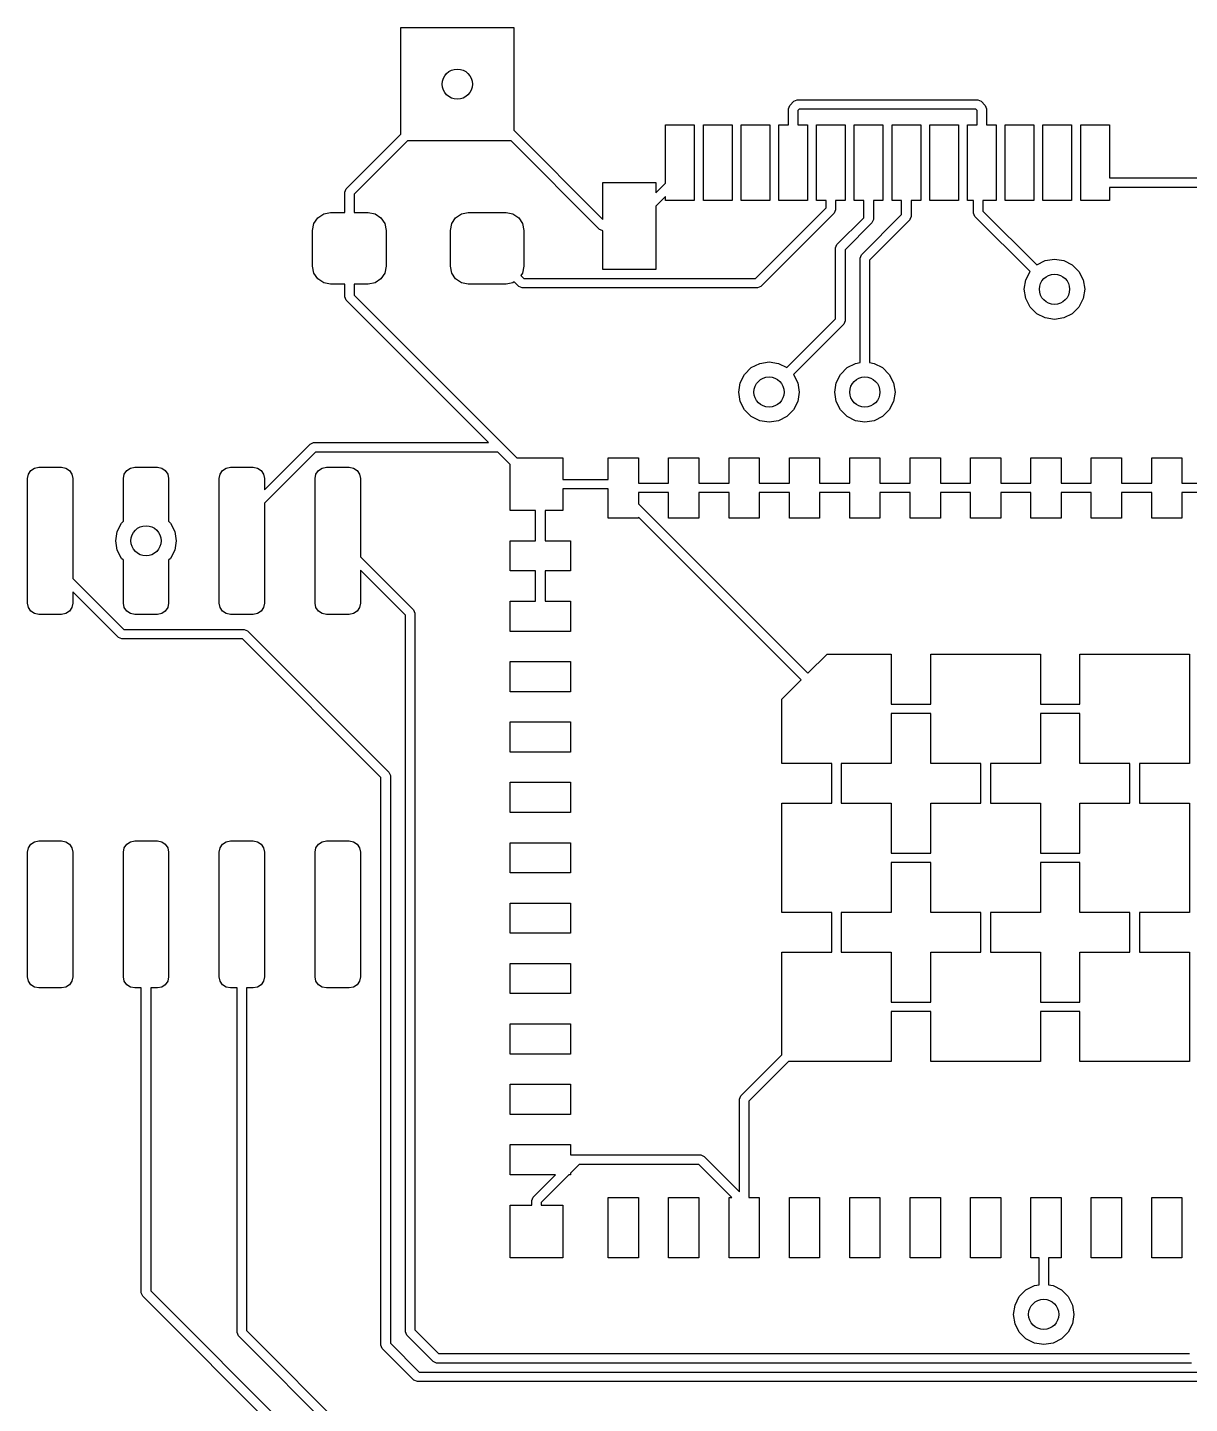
# Model space of a CAD drawing. Extents: x 2.51 to 3.46, y -4.56 to -3.41.
# Drawn here: x 2.513 to 3.119, y -4.128 to -3.41 of the extents above; entities that cross this region are included whole.
import ezdxf

# ---------------------------------------------------------------- set-up
doc = ezdxf.new("R2010")
doc.units = 0
doc.header["$MEASUREMENT"] = 0
doc.layers.add('BLACK', color=7, linetype='CONTINUOUS')

msp = doc.modelspace()

# ---------------------------------------------------------------- linework, layer by layer
at = {"layer": 'BLACK', "linetype": 'CONTINUOUS'}
for p, q in [((2.70787, -3.46597), (2.70787, -3.41039)), ((2.70787, -3.41039), (2.76693, -3.41039)), ((2.76693, -3.41039), (2.76693, -3.464)), ((2.91014, -3.45272), (2.91086, -3.45098)), ((2.91086, -3.45098), (2.91302, -3.44881)), ((2.91302, -3.44881), (2.91476, -3.44809)), ((2.91476, -3.44809), (3.00886, -3.44809)), ((3.00886, -3.44809), (3.0106, -3.44881)), ((3.0106, -3.44881), (3.01276, -3.45098)), ((3.01276, -3.45098), (3.01348, -3.45272)), ((2.91014, -3.46118), (2.91014, -3.45272)), ((2.91578, -3.45301), (2.91506, -3.45374)), ((2.91506, -3.45374), (2.91506, -3.46118)), ((3.00784, -3.45301), (2.91578, -3.45301)), ((3.00856, -3.45374), (3.00784, -3.45301)), ((3.00856, -3.46118), (3.00856, -3.45374)), ((3.01348, -3.45272), (3.01348, -3.46118)), ((2.67936, -3.49448), (2.70787, -3.46597)), ((2.76693, -3.464), (2.81339, -3.51046)), ((2.84606, -3.49156), (2.84606, -3.46118)), ((2.84606, -3.46118), (2.86102, -3.46118)), ((2.86102, -3.46118), (2.86102, -3.50055)), ((2.86575, -3.50055), (2.86575, -3.46118)), ((2.86575, -3.46118), (2.88071, -3.46118)), ((2.88071, -3.46118), (2.88071, -3.50055)), ((2.88543, -3.50055), (2.88543, -3.46118)), ((2.88543, -3.46118), (2.90039, -3.46118)), ((2.90039, -3.46118), (2.90039, -3.50055)), ((2.90512, -3.50055), (2.90512, -3.46118)), ((2.90512, -3.46118), (2.91014, -3.46118)), ((2.91506, -3.46118), (2.92008, -3.46118)), ((2.92008, -3.46118), (2.92008, -3.50055)), ((2.9248, -3.50055), (2.9248, -3.46118)), ((2.9248, -3.46118), (2.93976, -3.46118)), ((2.93976, -3.46118), (2.93976, -3.50055)), ((2.94449, -3.50055), (2.94449, -3.46118)), ((2.94449, -3.46118), (2.95945, -3.46118)), ((2.95945, -3.46118), (2.95945, -3.50055)), ((2.96417, -3.50055), (2.96417, -3.46118)), ((2.96417, -3.46118), (2.97913, -3.46118)), ((2.97913, -3.46118), (2.97913, -3.50055)), ((2.98386, -3.50055), (2.98386, -3.46118)), ((2.98386, -3.46118), (2.99882, -3.46118)), ((2.99882, -3.46118), (2.99882, -3.50055)), ((3.00354, -3.50055), (3.00354, -3.46118)), ((3.00354, -3.46118), (3.00856, -3.46118)), ((3.01348, -3.46118), (3.0185, -3.46118)), ((3.0185, -3.46118), (3.0185, -3.50055)), ((3.02323, -3.50055), (3.02323, -3.46118)), ((3.02323, -3.46118), (3.03819, -3.46118)), ((3.03819, -3.46118), (3.03819, -3.50055)), ((3.04291, -3.50055), (3.04291, -3.46118)), ((3.04291, -3.46118), (3.05787, -3.46118)), ((3.05787, -3.46118), (3.05787, -3.50055)), ((3.0626, -3.50055), (3.0626, -3.46118)), ((3.0626, -3.46118), (3.07756, -3.46118)), ((3.07756, -3.46118), (3.07756, -3.48884)), ((2.71135, -3.46945), (2.68356, -3.49724)), ((2.76542, -3.46945), (2.71135, -3.46945)), ((2.81165, -3.51568), (2.76542, -3.46945)), ((2.67864, -3.49622), (2.67936, -3.49448)), ((2.81339, -3.51046), (2.81339, -3.4913)), ((2.81339, -3.4913), (2.84094, -3.4913)), ((2.84094, -3.4913), (2.84094, -3.49668)), ((2.84094, -3.49668), (2.84606, -3.49156)), ((3.07756, -3.48884), (3.13382, -3.48884)), ((3.13484, -3.49376), (3.07756, -3.49376)), ((3.07756, -3.49376), (3.07756, -3.50055)), ((2.67864, -3.50685), (2.67864, -3.49622)), ((2.68356, -3.49724), (2.68356, -3.50685)), ((2.84606, -3.49852), (2.84094, -3.50364)), ((2.84606, -3.50055), (2.84606, -3.49852)), ((2.86102, -3.50055), (2.84606, -3.50055)), ((2.88071, -3.50055), (2.86575, -3.50055)), ((2.90039, -3.50055), (2.88543, -3.50055)), ((2.92008, -3.50055), (2.90512, -3.50055)), ((2.92982, -3.50055), (2.9248, -3.50055)), ((2.92982, -3.50445), (2.92982, -3.50055)), ((2.93976, -3.50055), (2.93474, -3.50055)), ((2.93474, -3.50055), (2.93474, -3.50547)), ((2.94951, -3.50055), (2.94449, -3.50055)), ((2.94951, -3.50959), (2.94951, -3.50055)), ((2.95945, -3.50055), (2.95443, -3.50055)), ((2.95443, -3.50055), (2.95443, -3.51061)), ((2.96919, -3.50055), (2.96417, -3.50055)), ((2.96919, -3.508), (2.96919, -3.50055)), ((2.97913, -3.50055), (2.97411, -3.50055)), ((2.97411, -3.50055), (2.97411, -3.50902)), ((2.99882, -3.50055), (2.98386, -3.50055)), ((3.00669, -3.50055), (3.00354, -3.50055)), ((3.00669, -3.50715), (3.00669, -3.50055)), ((3.0185, -3.50055), (3.01161, -3.50055)), ((3.01161, -3.50055), (3.01161, -3.50613)), ((3.03819, -3.50055), (3.02323, -3.50055)), ((3.05787, -3.50055), (3.04291, -3.50055)), ((3.07756, -3.50055), (3.0626, -3.50055)), ((2.66465, -3.50959), (2.66768, -3.50756)), ((2.66768, -3.50756), (2.67126, -3.50685)), ((2.67126, -3.50685), (2.67864, -3.50685)), ((2.68356, -3.50685), (2.69094, -3.50685)), ((2.69094, -3.50685), (2.69452, -3.50756)), ((2.69452, -3.50756), (2.69756, -3.50959)), ((2.7365, -3.50959), (2.73953, -3.50756)), ((2.73953, -3.50756), (2.74311, -3.50685)), ((2.74311, -3.50685), (2.7628, -3.50685)), ((2.7628, -3.50685), (2.76637, -3.50756)), ((2.76637, -3.50756), (2.76941, -3.50959)), ((2.84094, -3.50364), (2.84094, -3.53657)), ((2.89298, -3.5413), (2.92982, -3.50445)), ((2.93402, -3.50721), (2.89574, -3.5455)), ((2.93474, -3.50547), (2.93402, -3.50721)), ((2.93474, -3.50547), (2.93474, -3.50547)), ((2.94826, -3.52893), (2.96919, -3.508)), ((2.97411, -3.50902), (2.97348, -3.51055)), ((3.00741, -3.50889), (3.00669, -3.50715)), ((3.00669, -3.50715), (3.00669, -3.50715)), ((3.03618, -3.53765), (3.00741, -3.50889)), ((3.01161, -3.50613), (3.03966, -3.53417)), ((2.66191, -3.5162), (2.66262, -3.51262)), ((2.66191, -3.5349), (2.66191, -3.5162)), ((2.66262, -3.51262), (2.66465, -3.50959)), ((2.69756, -3.50959), (2.69958, -3.51262)), ((2.69958, -3.51262), (2.7003, -3.5162)), ((2.7003, -3.5162), (2.7003, -3.5349)), ((2.73376, -3.5162), (2.73447, -3.51262)), ((2.73376, -3.5349), (2.73376, -3.5162)), ((2.73447, -3.51262), (2.7365, -3.50959)), ((2.76941, -3.50959), (2.77143, -3.51262)), ((2.77143, -3.51262), (2.77215, -3.5162)), ((2.77215, -3.5162), (2.77215, -3.5349)), ((2.81216, -3.51589), (2.81165, -3.51568)), ((2.81339, -3.5164), (2.81216, -3.51589)), ((2.81339, -3.53657), (2.81339, -3.5164)), ((2.93546, -3.52363), (2.94951, -3.50959)), ((2.95371, -3.51235), (2.93967, -3.52639)), ((2.97339, -3.51076), (2.95246, -3.53169)), ((2.95443, -3.51061), (2.95371, -3.51235)), ((2.97348, -3.51055), (2.97339, -3.51076)), ((2.93474, -3.52537), (2.93546, -3.52363)), ((2.93474, -3.56233), (2.93474, -3.52537)), ((2.93967, -3.52639), (2.93967, -3.56335)), ((2.94754, -3.53067), (2.94826, -3.52893)), ((2.94754, -3.58519), (2.94754, -3.53067)), ((2.66262, -3.53848), (2.66191, -3.5349)), ((2.7003, -3.5349), (2.69958, -3.53848)), ((2.73447, -3.53848), (2.73376, -3.5349)), ((2.77215, -3.5349), (2.77143, -3.53848)), ((2.84094, -3.53657), (2.81339, -3.53657)), ((2.95246, -3.53169), (2.95246, -3.58519)), ((3.03394, -3.54204), (3.03618, -3.53765)), ((3.03618, -3.53765), (3.03618, -3.53765)), ((3.03966, -3.53417), (3.04405, -3.53193)), ((3.03966, -3.53417), (3.03966, -3.53417)), ((3.04405, -3.53193), (3.04892, -3.53116)), ((3.04892, -3.53116), (3.05378, -3.53193)), ((3.05378, -3.53193), (3.05817, -3.53417)), ((3.05817, -3.53417), (3.06166, -3.53765)), ((3.06166, -3.53765), (3.06389, -3.54204)), ((2.66465, -3.54151), (2.66262, -3.53848)), ((2.66768, -3.54354), (2.66465, -3.54151)), ((2.67126, -3.54425), (2.66768, -3.54354)), ((2.67864, -3.54425), (2.67126, -3.54425)), ((2.67864, -3.55094), (2.67864, -3.54425)), ((2.69094, -3.54425), (2.68356, -3.54425)), ((2.68356, -3.54425), (2.68356, -3.54993)), ((2.69452, -3.54354), (2.69094, -3.54425)), ((2.69756, -3.54151), (2.69452, -3.54354)), ((2.69958, -3.53848), (2.69756, -3.54151)), ((2.7365, -3.54151), (2.73447, -3.53848)), ((2.73953, -3.54354), (2.7365, -3.54151)), ((2.74311, -3.54425), (2.73953, -3.54354)), ((2.7628, -3.54425), (2.74311, -3.54425)), ((2.76637, -3.54354), (2.7628, -3.54425)), ((2.76703, -3.5431), (2.76637, -3.54354)), ((2.76942, -3.5455), (2.76703, -3.5431)), ((2.77143, -3.53848), (2.7706, -3.53972)), ((2.7706, -3.53972), (2.77218, -3.5413)), ((2.77218, -3.5413), (2.89298, -3.5413)), ((3.03317, -3.54691), (3.03394, -3.54204)), ((3.06389, -3.54204), (3.06467, -3.54691)), ((2.67936, -3.55268), (2.67864, -3.55094)), ((2.67864, -3.55094), (2.67864, -3.55094)), ((2.68356, -3.54993), (2.76844, -3.6348)), ((2.77116, -3.54622), (2.76942, -3.5455)), ((2.894, -3.54622), (2.77116, -3.54622)), ((2.89574, -3.5455), (2.894, -3.54622)), ((3.03394, -3.55178), (3.03317, -3.54691)), ((3.03618, -3.55617), (3.03394, -3.55178)), ((3.06389, -3.55178), (3.06166, -3.55617)), ((3.06467, -3.54691), (3.06389, -3.55178)), ((2.75361, -3.62693), (2.67936, -3.55268)), ((3.03966, -3.55965), (3.03618, -3.55617)), ((3.04405, -3.56189), (3.03966, -3.55965)), ((3.05817, -3.55965), (3.05378, -3.56189)), ((3.06166, -3.55617), (3.05817, -3.55965)), ((2.90926, -3.58781), (2.93474, -3.56233)), ((2.93894, -3.56509), (2.91274, -3.59129)), ((2.93967, -3.56335), (2.93894, -3.56509)), ((3.04892, -3.56266), (3.04405, -3.56189)), ((3.05378, -3.56189), (3.04892, -3.56266)), ((2.88726, -3.59129), (2.89074, -3.58781)), ((2.89074, -3.58781), (2.89513, -3.58557)), ((2.89513, -3.58557), (2.9, -3.5848)), ((2.9, -3.5848), (2.90487, -3.58557)), ((2.90487, -3.58557), (2.90926, -3.58781)), ((2.90926, -3.58781), (2.90926, -3.58781)), ((2.93726, -3.59129), (2.94074, -3.58781)), ((2.94074, -3.58781), (2.94513, -3.58557)), ((2.94513, -3.58557), (2.94754, -3.58519)), ((2.95246, -3.58519), (2.95487, -3.58557)), ((2.95487, -3.58557), (2.95926, -3.58781)), ((2.95926, -3.58781), (2.96274, -3.59129)), ((2.88425, -3.60055), (2.88502, -3.59568)), ((2.88502, -3.59568), (2.88726, -3.59129)), ((2.91274, -3.59129), (2.91274, -3.59129)), ((2.91274, -3.59129), (2.91498, -3.59568)), ((2.91498, -3.59568), (2.91575, -3.60055)), ((2.93425, -3.60055), (2.93502, -3.59568)), ((2.93502, -3.59568), (2.93726, -3.59129)), ((2.96274, -3.59129), (2.96498, -3.59568)), ((2.96498, -3.59568), (2.96575, -3.60055)), ((2.88502, -3.60542), (2.88425, -3.60055)), ((2.91575, -3.60055), (2.91498, -3.60542)), ((2.93502, -3.60542), (2.93425, -3.60055)), ((2.96575, -3.60055), (2.96498, -3.60542)), ((2.88726, -3.60981), (2.88502, -3.60542)), ((2.89074, -3.61329), (2.88726, -3.60981)), ((2.91274, -3.60981), (2.90926, -3.61329)), ((2.91498, -3.60542), (2.91274, -3.60981)), ((2.93726, -3.60981), (2.93502, -3.60542)), ((2.94074, -3.61329), (2.93726, -3.60981)), ((2.96274, -3.60981), (2.95926, -3.61329)), ((2.96498, -3.60542), (2.96274, -3.60981)), ((2.89513, -3.61553), (2.89074, -3.61329)), ((2.9, -3.6163), (2.89513, -3.61553)), ((2.90487, -3.61553), (2.9, -3.6163)), ((2.90926, -3.61329), (2.90487, -3.61553)), ((2.94513, -3.61553), (2.94074, -3.61329)), ((2.95, -3.6163), (2.94513, -3.61553)), ((2.95487, -3.61553), (2.95, -3.6163)), ((2.95926, -3.61329), (2.95487, -3.61553)), ((2.63681, -3.65147), (2.66063, -3.62765)), ((2.66063, -3.62765), (2.66237, -3.62693)), ((2.66063, -3.62765), (2.66063, -3.62765)), ((2.66237, -3.62693), (2.75361, -3.62693)), ((2.66339, -3.63185), (2.63681, -3.65843)), ((2.75853, -3.63185), (2.66339, -3.63185)), ((2.76496, -3.63828), (2.75853, -3.63185)), ((2.76496, -3.66236), (2.76496, -3.63828)), ((2.76844, -3.6348), (2.79252, -3.6348)), ((2.79252, -3.6348), (2.79252, -3.64612)), ((2.81614, -3.64612), (2.81614, -3.6348)), ((2.81614, -3.6348), (2.83189, -3.6348)), ((2.83189, -3.6348), (2.83189, -3.64809)), ((2.84764, -3.64809), (2.84764, -3.6348)), ((2.84764, -3.6348), (2.86339, -3.6348)), ((2.86339, -3.6348), (2.86339, -3.64809)), ((2.87913, -3.64809), (2.87913, -3.6348)), ((2.87913, -3.6348), (2.89488, -3.6348)), ((2.89488, -3.6348), (2.89488, -3.64809)), ((2.91063, -3.64809), (2.91063, -3.6348)), ((2.91063, -3.6348), (2.92638, -3.6348)), ((2.92638, -3.6348), (2.92638, -3.64809)), ((2.94213, -3.64809), (2.94213, -3.6348)), ((2.94213, -3.6348), (2.95787, -3.6348)), ((2.95787, -3.6348), (2.95787, -3.64809)), ((2.97362, -3.64809), (2.97362, -3.6348)), ((2.97362, -3.6348), (2.98937, -3.6348)), ((2.98937, -3.6348), (2.98937, -3.64809)), ((3.00512, -3.64809), (3.00512, -3.6348)), ((3.00512, -3.6348), (3.02087, -3.6348)), ((3.02087, -3.6348), (3.02087, -3.64809)), ((3.03661, -3.64809), (3.03661, -3.6348)), ((3.03661, -3.6348), (3.05236, -3.6348)), ((3.05236, -3.6348), (3.05236, -3.64809)), ((3.06811, -3.64809), (3.06811, -3.6348)), ((3.06811, -3.6348), (3.08386, -3.6348)), ((3.08386, -3.6348), (3.08386, -3.64809)), ((3.09961, -3.64809), (3.09961, -3.6348)), ((3.09961, -3.6348), (3.11535, -3.6348)), ((3.11535, -3.6348), (3.11535, -3.64809)), ((2.51319, -3.64563), (2.51364, -3.64337)), ((2.51319, -3.71059), (2.51319, -3.64563)), ((2.51364, -3.64337), (2.51492, -3.64145)), ((2.51492, -3.64145), (2.51683, -3.64017)), ((2.51683, -3.64017), (2.51909, -3.63972)), ((2.51909, -3.63972), (2.53091, -3.63972)), ((2.53091, -3.63972), (2.53317, -3.64017)), ((2.53317, -3.64017), (2.53508, -3.64145)), ((2.53508, -3.64145), (2.53636, -3.64337)), ((2.53636, -3.64337), (2.53681, -3.64563)), ((2.53681, -3.64563), (2.53681, -3.69779)), ((2.56319, -3.64563), (2.56364, -3.64337)), ((2.56319, -3.66792), (2.56319, -3.64563)), ((2.56364, -3.64337), (2.56492, -3.64145)), ((2.56492, -3.64145), (2.56683, -3.64017)), ((2.56683, -3.64017), (2.56909, -3.63972)), ((2.56909, -3.63972), (2.58091, -3.63972)), ((2.58091, -3.63972), (2.58317, -3.64017)), ((2.58317, -3.64017), (2.58508, -3.64145)), ((2.58508, -3.64145), (2.58636, -3.64337)), ((2.58636, -3.64337), (2.58681, -3.64563)), ((2.58681, -3.64563), (2.58681, -3.66792)), ((2.61319, -3.64563), (2.61364, -3.64337)), ((2.61319, -3.71059), (2.61319, -3.64563)), ((2.61364, -3.64337), (2.61492, -3.64145)), ((2.61492, -3.64145), (2.61683, -3.64017)), ((2.61683, -3.64017), (2.61909, -3.63972)), ((2.61909, -3.63972), (2.63091, -3.63972)), ((2.63091, -3.63972), (2.63317, -3.64017)), ((2.63317, -3.64017), (2.63508, -3.64145)), ((2.63508, -3.64145), (2.63636, -3.64337)), ((2.63636, -3.64337), (2.63681, -3.64563)), ((2.63681, -3.64563), (2.63681, -3.65147)), ((2.66319, -3.64563), (2.66364, -3.64337)), ((2.66319, -3.71059), (2.66319, -3.64563)), ((2.66364, -3.64337), (2.66492, -3.64145)), ((2.66492, -3.64145), (2.66683, -3.64017)), ((2.66683, -3.64017), (2.66909, -3.63972)), ((2.66909, -3.63972), (2.68091, -3.63972)), ((2.68091, -3.63972), (2.68317, -3.64017)), ((2.68317, -3.64017), (2.68508, -3.64145)), ((2.68508, -3.64145), (2.68636, -3.64337)), ((2.68636, -3.64337), (2.68681, -3.64563)), ((2.68681, -3.64563), (2.68681, -3.68644)), ((2.79252, -3.64612), (2.81614, -3.64612)), ((2.81614, -3.65104), (2.79252, -3.65104)), ((2.79252, -3.65104), (2.79252, -3.66236)), ((2.81614, -3.6663), (2.81614, -3.65104)), ((2.83189, -3.64809), (2.84764, -3.64809)), ((2.84764, -3.65301), (2.83189, -3.65301)), ((2.83189, -3.65301), (2.83189, -3.65888)), ((2.84764, -3.6663), (2.84764, -3.65301)), ((2.86339, -3.64809), (2.87913, -3.64809)), ((2.87913, -3.65301), (2.86339, -3.65301)), ((2.86339, -3.65301), (2.86339, -3.6663)), ((2.87913, -3.6663), (2.87913, -3.65301)), ((2.89488, -3.64809), (2.91063, -3.64809)), ((2.91063, -3.65301), (2.89488, -3.65301)), ((2.89488, -3.65301), (2.89488, -3.6663)), ((2.91063, -3.6663), (2.91063, -3.65301)), ((2.92638, -3.64809), (2.94213, -3.64809)), ((2.94213, -3.65301), (2.92638, -3.65301)), ((2.92638, -3.65301), (2.92638, -3.6663)), ((2.94213, -3.6663), (2.94213, -3.65301)), ((2.95787, -3.64809), (2.97362, -3.64809)), ((2.97362, -3.65301), (2.95787, -3.65301)), ((2.95787, -3.65301), (2.95787, -3.6663)), ((2.97362, -3.6663), (2.97362, -3.65301)), ((2.98937, -3.64809), (3.00512, -3.64809)), ((3.00512, -3.65301), (2.98937, -3.65301)), ((2.98937, -3.65301), (2.98937, -3.6663)), ((3.00512, -3.6663), (3.00512, -3.65301)), ((3.02087, -3.64809), (3.03661, -3.64809)), ((3.03661, -3.65301), (3.02087, -3.65301)), ((3.02087, -3.65301), (3.02087, -3.6663)), ((3.03661, -3.6663), (3.03661, -3.65301)), ((3.05236, -3.64809), (3.06811, -3.64809)), ((3.06811, -3.65301), (3.05236, -3.65301)), ((3.05236, -3.65301), (3.05236, -3.6663)), ((3.06811, -3.6663), (3.06811, -3.65301)), ((3.08386, -3.64809), (3.09961, -3.64809)), ((3.09961, -3.65301), (3.08386, -3.65301)), ((3.08386, -3.65301), (3.08386, -3.6663)), ((3.09961, -3.6663), (3.09961, -3.65301)), ((3.11535, -3.64809), (3.1311, -3.64809)), ((3.1311, -3.65301), (3.11535, -3.65301)), ((3.11535, -3.65301), (3.11535, -3.6663)), ((2.63681, -3.65843), (2.63681, -3.71059)), ((2.83189, -3.65888), (2.92024, -3.74724)), ((2.77825, -3.66236), (2.76496, -3.66236)), ((2.77825, -3.67811), (2.77825, -3.66236)), ((2.79252, -3.66236), (2.78317, -3.66236)), ((2.78317, -3.66236), (2.78317, -3.67811)), ((2.83189, -3.6663), (2.81614, -3.6663)), ((2.91676, -3.75072), (2.83189, -3.66584)), ((2.83189, -3.66584), (2.83189, -3.6663)), ((2.86339, -3.6663), (2.84764, -3.6663)), ((2.89488, -3.6663), (2.87913, -3.6663)), ((2.92638, -3.6663), (2.91063, -3.6663)), ((2.95787, -3.6663), (2.94213, -3.6663)), ((2.98937, -3.6663), (2.97362, -3.6663)), ((3.02087, -3.6663), (3.00512, -3.6663)), ((3.05236, -3.6663), (3.03661, -3.6663)), ((3.08386, -3.6663), (3.06811, -3.6663)), ((3.11535, -3.6663), (3.09961, -3.6663)), ((2.55925, -3.67811), (2.56002, -3.67324)), ((2.56002, -3.67324), (2.56226, -3.66885)), ((2.56226, -3.66885), (2.56319, -3.66792)), ((2.58681, -3.66792), (2.58774, -3.66885)), ((2.58774, -3.66885), (2.58998, -3.67324)), ((2.58998, -3.67324), (2.59075, -3.67811)), ((2.56002, -3.68298), (2.55925, -3.67811)), ((2.59075, -3.67811), (2.58998, -3.68298)), ((2.76496, -3.69386), (2.76496, -3.67811)), ((2.76496, -3.67811), (2.77825, -3.67811)), ((2.78317, -3.67811), (2.79646, -3.67811)), ((2.79646, -3.67811), (2.79646, -3.69386)), ((2.56226, -3.68737), (2.56002, -3.68298)), ((2.56319, -3.6883), (2.56226, -3.68737)), ((2.56319, -3.71059), (2.56319, -3.6883)), ((2.58774, -3.68737), (2.58681, -3.6883)), ((2.58681, -3.6883), (2.58681, -3.71059)), ((2.58998, -3.68298), (2.58774, -3.68737)), ((2.68681, -3.68644), (2.71454, -3.71417)), ((2.71033, -3.71692), (2.68681, -3.6934)), ((2.68681, -3.6934), (2.68681, -3.71059)), ((2.77825, -3.69386), (2.76496, -3.69386)), ((2.77825, -3.70961), (2.77825, -3.69386)), ((2.79646, -3.69386), (2.78317, -3.69386)), ((2.78317, -3.69386), (2.78317, -3.70961)), ((2.53681, -3.69779), (2.56339, -3.72437)), ((2.56063, -3.72857), (2.53681, -3.70475)), ((2.53681, -3.70475), (2.53681, -3.71059)), ((2.76496, -3.72535), (2.76496, -3.70961)), ((2.76496, -3.70961), (2.77825, -3.70961)), ((2.78317, -3.70961), (2.79646, -3.70961)), ((2.79646, -3.70961), (2.79646, -3.72535)), ((2.51364, -3.71285), (2.51319, -3.71059)), ((2.51492, -3.71477), (2.51364, -3.71285)), ((2.51683, -3.71605), (2.51492, -3.71477)), ((2.51909, -3.7165), (2.51683, -3.71605)), ((2.53091, -3.7165), (2.51909, -3.7165)), ((2.53317, -3.71605), (2.53091, -3.7165)), ((2.53508, -3.71477), (2.53317, -3.71605)), ((2.53636, -3.71285), (2.53508, -3.71477)), ((2.53681, -3.71059), (2.53636, -3.71285)), ((2.56364, -3.71285), (2.56319, -3.71059)), ((2.56492, -3.71477), (2.56364, -3.71285)), ((2.56683, -3.71605), (2.56492, -3.71477)), ((2.56909, -3.7165), (2.56683, -3.71605)), ((2.58091, -3.7165), (2.56909, -3.7165)), ((2.58317, -3.71605), (2.58091, -3.7165)), ((2.58508, -3.71477), (2.58317, -3.71605)), ((2.58636, -3.71285), (2.58508, -3.71477)), ((2.58681, -3.71059), (2.58636, -3.71285)), ((2.61364, -3.71285), (2.61319, -3.71059)), ((2.61492, -3.71477), (2.61364, -3.71285)), ((2.61683, -3.71605), (2.61492, -3.71477)), ((2.61909, -3.7165), (2.61683, -3.71605)), ((2.63091, -3.7165), (2.61909, -3.7165)), ((2.63317, -3.71605), (2.63091, -3.7165)), ((2.63508, -3.71477), (2.63317, -3.71605)), ((2.63636, -3.71285), (2.63508, -3.71477)), ((2.63681, -3.71059), (2.63636, -3.71285)), ((2.66364, -3.71285), (2.66319, -3.71059)), ((2.66492, -3.71477), (2.66364, -3.71285)), ((2.66683, -3.71605), (2.66492, -3.71477)), ((2.66909, -3.7165), (2.66683, -3.71605)), ((2.68091, -3.7165), (2.66909, -3.7165)), ((2.68317, -3.71605), (2.68091, -3.7165)), ((2.68508, -3.71477), (2.68317, -3.71605)), ((2.68636, -3.71285), (2.68508, -3.71477)), ((2.68681, -3.71059), (2.68636, -3.71285)), ((2.71033, -4.09075), (2.71033, -3.71692)), ((2.71454, -3.71417), (2.71526, -3.71591)), ((2.71526, -3.71591), (2.71526, -4.08973)), ((2.56339, -3.72437), (2.62628, -3.72437)), ((2.62628, -3.72437), (2.62802, -3.72509)), ((2.56237, -3.72929), (2.56063, -3.72857)), ((2.62526, -3.72929), (2.56237, -3.72929)), ((2.69754, -3.80157), (2.62526, -3.72929)), ((2.62802, -3.72509), (2.70174, -3.79881)), ((2.79646, -3.72535), (2.76496, -3.72535)), ((2.92024, -3.74724), (2.93031, -3.73717)), ((2.93031, -3.73717), (2.96378, -3.73717)), ((2.96378, -3.73717), (2.96378, -3.76325)), ((2.98445, -3.76325), (2.98445, -3.73717)), ((2.98445, -3.73717), (3.04154, -3.73717)), ((3.04154, -3.73717), (3.04154, -3.76325)), ((3.0622, -3.76325), (3.0622, -3.73717)), ((3.0622, -3.73717), (3.11929, -3.73717)), ((3.11929, -3.73717), (3.11929, -3.79425)), ((2.76496, -3.75685), (2.76496, -3.7411)), ((2.76496, -3.7411), (2.79646, -3.7411)), ((2.79646, -3.7411), (2.79646, -3.75685)), ((2.90669, -3.76079), (2.91676, -3.75072)), ((2.79646, -3.75685), (2.76496, -3.75685)), ((2.90669, -3.79425), (2.90669, -3.76079)), ((2.96378, -3.76325), (2.98445, -3.76325)), ((3.04154, -3.76325), (3.0622, -3.76325)), ((2.76496, -3.78835), (2.76496, -3.7726)), ((2.76496, -3.7726), (2.79646, -3.7726)), ((2.79646, -3.7726), (2.79646, -3.78835)), ((2.96378, -3.76817), (2.96378, -3.79425)), ((2.98445, -3.76817), (2.96378, -3.76817)), ((2.98445, -3.79425), (2.98445, -3.76817)), ((3.04154, -3.76817), (3.04154, -3.79425)), ((3.0622, -3.76817), (3.04154, -3.76817)), ((3.0622, -3.79425), (3.0622, -3.76817)), ((2.79646, -3.78835), (2.76496, -3.78835)), ((2.93278, -3.79425), (2.90669, -3.79425)), ((2.93278, -3.81492), (2.93278, -3.79425)), ((2.96378, -3.79425), (2.9377, -3.79425)), ((2.9377, -3.79425), (2.9377, -3.81492)), ((3.01053, -3.79425), (2.98445, -3.79425)), ((3.01053, -3.81492), (3.01053, -3.79425)), ((3.04154, -3.79425), (3.01545, -3.79425)), ((3.01545, -3.79425), (3.01545, -3.81492)), ((3.08829, -3.79425), (3.0622, -3.79425)), ((3.08829, -3.81492), (3.08829, -3.79425)), ((3.11929, -3.79425), (3.09321, -3.79425)), ((3.09321, -3.79425), (3.09321, -3.81492)), ((2.69754, -4.09764), (2.69754, -3.80157)), ((2.70174, -3.79881), (2.70174, -3.79881)), ((2.70174, -3.79881), (2.70246, -3.80055)), ((2.70246, -3.80055), (2.70246, -4.09662)), ((2.76496, -3.81984), (2.76496, -3.80409)), ((2.76496, -3.80409), (2.79646, -3.80409)), ((2.79646, -3.80409), (2.79646, -3.81984)), ((2.90669, -3.87201), (2.90669, -3.81492)), ((2.90669, -3.81492), (2.93278, -3.81492)), ((2.9377, -3.81492), (2.96378, -3.81492)), ((2.96378, -3.81492), (2.96378, -3.841)), ((2.98445, -3.841), (2.98445, -3.81492)), ((2.98445, -3.81492), (3.01053, -3.81492)), ((3.01545, -3.81492), (3.04154, -3.81492)), ((3.04154, -3.81492), (3.04154, -3.841)), ((3.0622, -3.841), (3.0622, -3.81492)), ((3.0622, -3.81492), (3.08829, -3.81492)), ((3.09321, -3.81492), (3.11929, -3.81492)), ((3.11929, -3.81492), (3.11929, -3.87201)), ((2.79646, -3.81984), (2.76496, -3.81984)), ((2.51319, -3.84051), (2.51364, -3.83825)), ((2.51364, -3.83825), (2.51492, -3.83634)), ((2.51492, -3.83634), (2.51683, -3.83506)), ((2.51683, -3.83506), (2.51909, -3.83461)), ((2.51909, -3.83461), (2.53091, -3.83461)), ((2.53091, -3.83461), (2.53317, -3.83506)), ((2.53317, -3.83506), (2.53508, -3.83634)), ((2.53508, -3.83634), (2.53636, -3.83825)), ((2.53636, -3.83825), (2.53681, -3.84051)), ((2.56319, -3.84051), (2.56364, -3.83825)), ((2.56364, -3.83825), (2.56492, -3.83634)), ((2.56492, -3.83634), (2.56683, -3.83506)), ((2.56683, -3.83506), (2.56909, -3.83461)), ((2.56909, -3.83461), (2.58091, -3.83461)), ((2.58091, -3.83461), (2.58317, -3.83506)), ((2.58317, -3.83506), (2.58508, -3.83634)), ((2.58508, -3.83634), (2.58636, -3.83825)), ((2.58636, -3.83825), (2.58681, -3.84051)), ((2.61319, -3.84051), (2.61364, -3.83825)), ((2.61364, -3.83825), (2.61492, -3.83634)), ((2.61492, -3.83634), (2.61683, -3.83506)), ((2.61683, -3.83506), (2.61909, -3.83461)), ((2.61909, -3.83461), (2.63091, -3.83461)), ((2.63091, -3.83461), (2.63317, -3.83506)), ((2.63317, -3.83506), (2.63508, -3.83634)), ((2.63508, -3.83634), (2.63636, -3.83825)), ((2.63636, -3.83825), (2.63681, -3.84051)), ((2.66319, -3.84051), (2.66364, -3.83825)), ((2.66364, -3.83825), (2.66492, -3.83634)), ((2.66492, -3.83634), (2.66683, -3.83506)), ((2.66683, -3.83506), (2.66909, -3.83461)), ((2.66909, -3.83461), (2.68091, -3.83461)), ((2.68091, -3.83461), (2.68317, -3.83506)), ((2.68317, -3.83506), (2.68508, -3.83634)), ((2.68508, -3.83634), (2.68636, -3.83825)), ((2.68636, -3.83825), (2.68681, -3.84051)), ((2.76496, -3.85134), (2.76496, -3.83559)), ((2.76496, -3.83559), (2.79646, -3.83559)), ((2.79646, -3.83559), (2.79646, -3.85134)), ((2.51319, -3.90547), (2.51319, -3.84051)), ((2.53681, -3.84051), (2.53681, -3.90547)), ((2.56319, -3.90547), (2.56319, -3.84051)), ((2.58681, -3.84051), (2.58681, -3.90547)), ((2.61319, -3.90547), (2.61319, -3.84051)), ((2.63681, -3.84051), (2.63681, -3.90547)), ((2.66319, -3.90547), (2.66319, -3.84051)), ((2.68681, -3.84051), (2.68681, -3.90547)), ((2.96378, -3.841), (2.98445, -3.841)), ((2.96378, -3.84593), (2.96378, -3.87201)), ((2.98445, -3.84593), (2.96378, -3.84593)), ((2.98445, -3.87201), (2.98445, -3.84593)), ((3.04154, -3.841), (3.0622, -3.841)), ((3.04154, -3.84593), (3.04154, -3.87201)), ((3.0622, -3.84593), (3.04154, -3.84593)), ((3.0622, -3.87201), (3.0622, -3.84593)), ((2.79646, -3.85134), (2.76496, -3.85134)), ((2.76496, -3.88283), (2.76496, -3.86709)), ((2.76496, -3.86709), (2.79646, -3.86709)), ((2.79646, -3.86709), (2.79646, -3.88283)), ((2.93278, -3.87201), (2.90669, -3.87201)), ((2.93278, -3.89268), (2.93278, -3.87201)), ((2.96378, -3.87201), (2.9377, -3.87201)), ((2.9377, -3.87201), (2.9377, -3.89268)), ((3.01053, -3.87201), (2.98445, -3.87201)), ((3.01053, -3.89268), (3.01053, -3.87201)), ((3.04154, -3.87201), (3.01545, -3.87201)), ((3.01545, -3.87201), (3.01545, -3.89268)), ((3.08829, -3.87201), (3.0622, -3.87201)), ((3.08829, -3.89268), (3.08829, -3.87201)), ((3.11929, -3.87201), (3.09321, -3.87201)), ((3.09321, -3.87201), (3.09321, -3.89268)), ((2.79646, -3.88283), (2.76496, -3.88283)), ((2.90669, -3.94628), (2.90669, -3.89268)), ((2.90669, -3.89268), (2.93278, -3.89268)), ((2.9377, -3.89268), (2.96378, -3.89268)), ((2.96378, -3.89268), (2.96378, -3.91876)), ((2.98445, -3.91876), (2.98445, -3.89268)), ((2.98445, -3.89268), (3.01053, -3.89268)), ((3.01545, -3.89268), (3.04154, -3.89268)), ((3.04154, -3.89268), (3.04154, -3.91876)), ((3.0622, -3.91876), (3.0622, -3.89268)), ((3.0622, -3.89268), (3.08829, -3.89268)), ((3.09321, -3.89268), (3.11929, -3.89268)), ((3.11929, -3.89268), (3.11929, -3.94976)), ((2.76496, -3.91433), (2.76496, -3.89858)), ((2.76496, -3.89858), (2.79646, -3.89858)), ((2.79646, -3.89858), (2.79646, -3.91433)), ((2.51364, -3.90773), (2.51319, -3.90547)), ((2.51492, -3.90965), (2.51364, -3.90773)), ((2.51683, -3.91093), (2.51492, -3.90965)), ((2.51909, -3.91138), (2.51683, -3.91093)), ((2.53091, -3.91138), (2.51909, -3.91138)), ((2.53317, -3.91093), (2.53091, -3.91138)), ((2.53508, -3.90965), (2.53317, -3.91093)), ((2.53636, -3.90773), (2.53508, -3.90965)), ((2.53681, -3.90547), (2.53636, -3.90773)), ((2.56364, -3.90773), (2.56319, -3.90547)), ((2.56492, -3.90965), (2.56364, -3.90773)), ((2.56683, -3.91093), (2.56492, -3.90965)), ((2.56909, -3.91138), (2.56683, -3.91093)), ((2.57254, -3.91138), (2.56909, -3.91138)), ((2.57254, -4.07039), (2.57254, -3.91138)), ((2.58091, -3.91138), (2.57746, -3.91138)), ((2.57746, -3.91138), (2.57746, -4.06938)), ((2.58317, -3.91093), (2.58091, -3.91138)), ((2.58508, -3.90965), (2.58317, -3.91093)), ((2.58636, -3.90773), (2.58508, -3.90965)), ((2.58681, -3.90547), (2.58636, -3.90773)), ((2.61364, -3.90773), (2.61319, -3.90547)), ((2.61492, -3.90965), (2.61364, -3.90773)), ((2.61683, -3.91093), (2.61492, -3.90965)), ((2.61909, -3.91138), (2.61683, -3.91093)), ((2.62254, -3.91138), (2.61909, -3.91138)), ((2.62254, -4.09112), (2.62254, -3.91138)), ((2.63091, -3.91138), (2.62746, -3.91138)), ((2.62746, -3.91138), (2.62746, -4.0901)), ((2.63317, -3.91093), (2.63091, -3.91138)), ((2.63508, -3.90965), (2.63317, -3.91093)), ((2.63636, -3.90773), (2.63508, -3.90965)), ((2.63681, -3.90547), (2.63636, -3.90773)), ((2.66364, -3.90773), (2.66319, -3.90547)), ((2.66492, -3.90965), (2.66364, -3.90773)), ((2.66683, -3.91093), (2.66492, -3.90965)), ((2.66909, -3.91138), (2.66683, -3.91093)), ((2.68091, -3.91138), (2.66909, -3.91138)), ((2.68317, -3.91093), (2.68091, -3.91138)), ((2.68508, -3.90965), (2.68317, -3.91093)), ((2.68636, -3.90773), (2.68508, -3.90965)), ((2.68681, -3.90547), (2.68636, -3.90773)), ((2.79646, -3.91433), (2.76496, -3.91433)), ((2.96378, -3.91876), (2.98445, -3.91876)), ((2.98445, -3.92368), (2.96378, -3.92368)), ((2.96378, -3.92368), (2.96378, -3.94976)), ((2.98445, -3.94976), (2.98445, -3.92368)), ((3.04154, -3.91876), (3.0622, -3.91876)), ((3.0622, -3.92368), (3.04154, -3.92368)), ((3.04154, -3.92368), (3.04154, -3.94976)), ((3.0622, -3.94976), (3.0622, -3.92368)), ((2.76496, -3.94583), (2.76496, -3.93008)), ((2.76496, -3.93008), (2.79646, -3.93008)), ((2.79646, -3.93008), (2.79646, -3.94583)), ((2.79646, -3.94583), (2.76496, -3.94583)), ((2.88527, -3.96771), (2.90669, -3.94628)), ((2.91017, -3.94976), (2.88947, -3.97047)), ((2.96378, -3.94976), (2.91017, -3.94976)), ((3.04154, -3.94976), (2.98445, -3.94976)), ((3.11929, -3.94976), (3.0622, -3.94976)), ((2.76496, -3.97732), (2.76496, -3.96157)), ((2.76496, -3.96157), (2.79646, -3.96157)), ((2.79646, -3.96157), (2.79646, -3.97732)), ((2.88455, -3.96945), (2.88527, -3.96771)), ((2.88527, -3.96771), (2.88527, -3.96771)), ((2.88455, -4.01764), (2.88455, -3.96945)), ((2.88947, -3.97047), (2.88947, -4.02063)), ((2.79646, -3.97732), (2.76496, -3.97732)), ((2.76496, -4.00882), (2.76496, -3.99307)), ((2.76496, -3.99307), (2.79646, -3.99307)), ((2.79646, -3.99307), (2.79646, -3.99848)), ((2.79646, -3.99848), (2.8, -3.99848)), ((2.80102, -4.00341), (2.79646, -4.00797)), ((2.8, -3.99848), (2.86437, -3.99848)), ((2.86335, -4.00341), (2.80102, -4.00341)), ((2.88058, -4.02063), (2.86335, -4.00341)), ((2.86437, -3.99848), (2.86611, -3.9992)), ((2.86611, -3.9992), (2.88455, -4.01764)), ((2.78865, -4.00882), (2.76496, -4.00882)), ((2.777, -4.02046), (2.78865, -4.00882)), ((2.79561, -4.00882), (2.7812, -4.02322)), ((2.79646, -4.00882), (2.79561, -4.00882)), ((2.79646, -4.00797), (2.79646, -4.00882)), ((2.76496, -4.05213), (2.76496, -4.02457)), ((2.76496, -4.02457), (2.77628, -4.02457)), ((2.77628, -4.0222), (2.777, -4.02046)), ((2.77628, -4.02457), (2.77628, -4.0222)), ((2.777, -4.02046), (2.777, -4.02046)), ((2.7812, -4.02322), (2.7812, -4.02457)), ((2.7812, -4.02457), (2.79252, -4.02457)), ((2.79252, -4.02457), (2.79252, -4.05213)), ((2.81614, -4.05213), (2.81614, -4.02063)), ((2.81614, -4.02063), (2.83189, -4.02063)), ((2.83189, -4.02063), (2.83189, -4.05213)), ((2.84764, -4.05213), (2.84764, -4.02063)), ((2.84764, -4.02063), (2.86339, -4.02063)), ((2.86339, -4.02063), (2.86339, -4.05213)), ((2.87913, -4.05213), (2.87913, -4.02063)), ((2.87913, -4.02063), (2.88058, -4.02063)), ((2.88947, -4.02063), (2.89488, -4.02063)), ((2.89488, -4.02063), (2.89488, -4.05213)), ((2.91063, -4.05213), (2.91063, -4.02063)), ((2.91063, -4.02063), (2.92638, -4.02063)), ((2.92638, -4.02063), (2.92638, -4.05213)), ((2.94213, -4.05213), (2.94213, -4.02063)), ((2.94213, -4.02063), (2.95787, -4.02063)), ((2.95787, -4.02063), (2.95787, -4.05213)), ((2.97362, -4.05213), (2.97362, -4.02063)), ((2.97362, -4.02063), (2.98937, -4.02063)), ((2.98937, -4.02063), (2.98937, -4.05213)), ((3.00512, -4.05213), (3.00512, -4.02063)), ((3.00512, -4.02063), (3.02087, -4.02063)), ((3.02087, -4.02063), (3.02087, -4.05213)), ((3.03661, -4.05213), (3.03661, -4.02063)), ((3.03661, -4.02063), (3.05236, -4.02063)), ((3.05236, -4.02063), (3.05236, -4.05213)), ((3.06811, -4.05213), (3.06811, -4.02063)), ((3.06811, -4.02063), (3.08386, -4.02063)), ((3.08386, -4.02063), (3.08386, -4.05213)), ((3.09961, -4.05213), (3.09961, -4.02063)), ((3.09961, -4.02063), (3.11535, -4.02063)), ((3.11535, -4.02063), (3.11535, -4.05213)), ((2.79252, -4.05213), (2.76496, -4.05213)), ((2.83189, -4.05213), (2.81614, -4.05213)), ((2.86339, -4.05213), (2.84764, -4.05213)), ((2.89488, -4.05213), (2.87913, -4.05213)), ((2.92638, -4.05213), (2.91063, -4.05213)), ((2.95787, -4.05213), (2.94213, -4.05213)), ((2.98937, -4.05213), (2.97362, -4.05213)), ((3.02087, -4.05213), (3.00512, -4.05213)), ((3.04085, -4.05213), (3.03661, -4.05213)), ((3.04085, -4.06626), (3.04085, -4.05213)), ((3.05236, -4.05213), (3.04577, -4.05213)), ((3.04577, -4.05213), (3.04577, -4.06626)), ((3.08386, -4.05213), (3.06811, -4.05213)), ((3.11535, -4.05213), (3.09961, -4.05213)), ((2.57746, -4.06938), (2.75853, -4.25045)), ((3.03057, -4.07236), (3.03405, -4.06887)), ((3.03405, -4.06887), (3.03844, -4.06664)), ((3.03844, -4.06664), (3.04085, -4.06626)), ((3.04577, -4.06626), (3.04817, -4.06664)), ((3.04817, -4.06664), (3.05256, -4.06887)), ((3.05256, -4.06887), (3.05605, -4.07236)), ((2.57326, -4.07213), (2.57254, -4.07039)), ((2.57254, -4.07039), (2.57254, -4.07039)), ((2.75433, -4.25321), (2.57326, -4.07213)), ((3.02833, -4.07675), (3.03057, -4.07236)), ((3.05605, -4.07236), (3.05828, -4.07675)), ((3.02756, -4.08161), (3.02833, -4.07675)), ((3.02833, -4.08648), (3.02756, -4.08161)), ((3.05828, -4.07675), (3.05906, -4.08161)), ((3.05906, -4.08161), (3.05828, -4.08648)), ((2.62746, -4.0901), (2.7691, -4.23174)), ((2.71106, -4.09249), (2.71033, -4.09075)), ((2.71033, -4.09075), (2.71033, -4.09075)), ((2.71526, -4.08973), (2.72759, -4.10207)), ((3.03057, -4.09087), (3.02833, -4.08648)), ((3.03405, -4.09435), (3.03057, -4.09087)), ((3.05605, -4.09087), (3.05256, -4.09435)), ((3.05828, -4.08648), (3.05605, -4.09087)), ((2.62326, -4.09286), (2.62254, -4.09112)), ((2.62254, -4.09112), (2.62254, -4.09112)), ((2.76552, -4.23512), (2.62326, -4.09286)), ((2.69826, -4.09938), (2.69754, -4.09764)), ((2.70246, -4.09662), (2.71755, -4.11171)), ((2.72483, -4.10627), (2.71106, -4.09249)), ((3.03844, -4.09659), (3.03405, -4.09435)), ((3.04331, -4.09736), (3.03844, -4.09659)), ((3.04817, -4.09659), (3.04331, -4.09736)), ((3.05256, -4.09435), (3.04817, -4.09659)), ((2.7148, -4.11591), (2.69826, -4.09938)), ((2.72759, -4.10207), (3.11938, -4.10207)), ((2.71755, -4.11171), (3.12337, -4.11171)), ((2.72657, -4.10699), (2.72483, -4.10627)), ((3.12039, -4.10699), (2.72657, -4.10699)), ((2.71654, -4.11663), (2.7148, -4.11591)), ((3.12439, -4.11663), (2.71654, -4.11663))]:
    msp.add_line(p, q, dxfattribs=at)
at = {"layer": 'BLACK'}
for centre in [(2.7374, -3.43992), (3.04892, -3.54691), (2.9, -3.60055), (2.95, -3.60055), (2.575, -3.67811), (3.04331, -4.08161)]:
    msp.add_circle(centre, 0.00787, dxfattribs=at)

doc.saveas('drawing.dxf')
